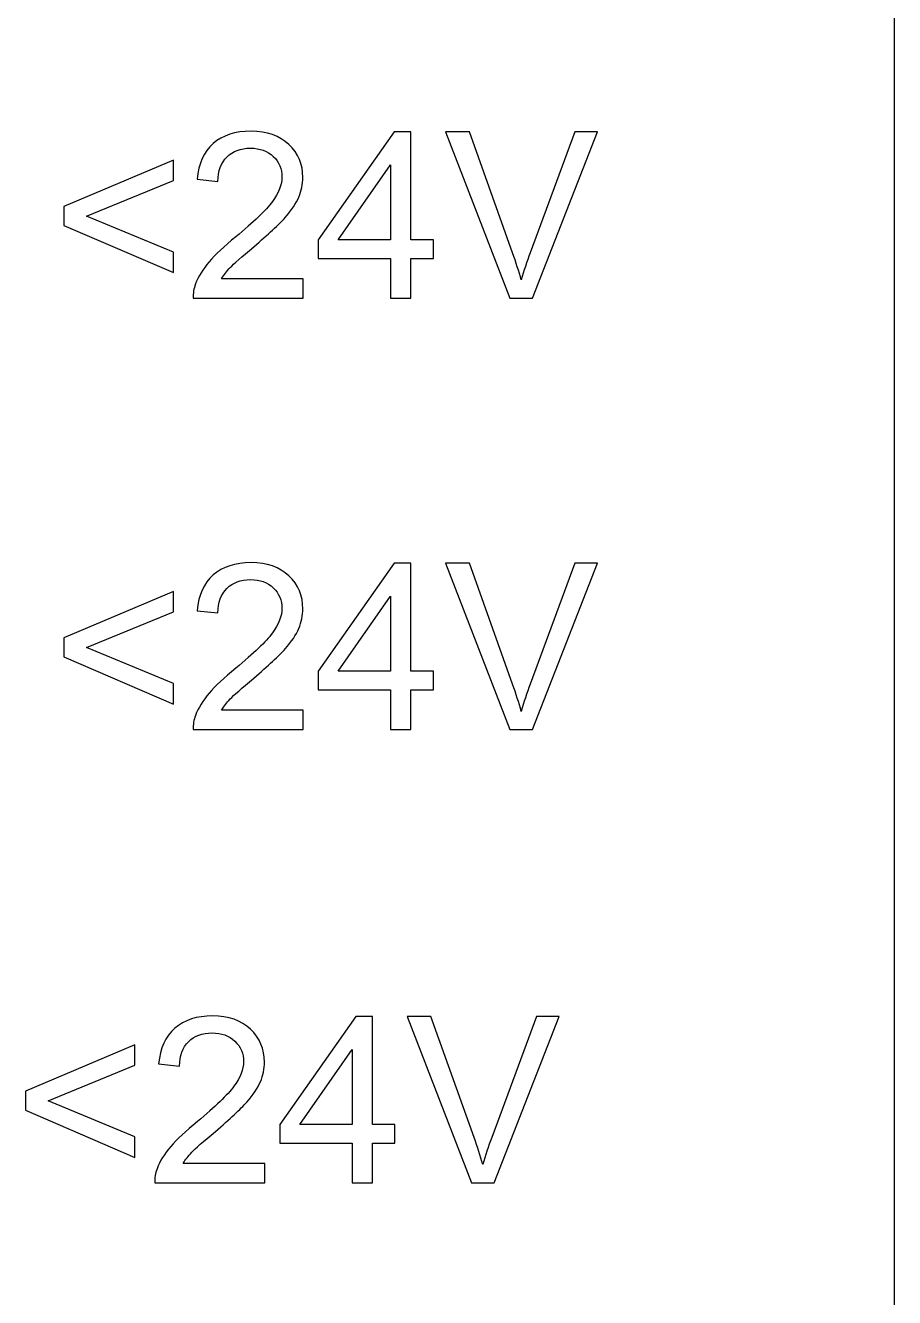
# Model space of a CAD drawing. Header units: millimetres. Extents: x -18 to 18, y -61 to 61.
# Drawn here: x 10.57 to 18.5, y -40.94 to -29.34 of the extents above; entities that cross this region are included whole.
import ezdxf

# ---------------------------------------------------------------- set-up
doc = ezdxf.new("R2010")
doc.units = ezdxf.units.MM
doc.header["$MEASUREMENT"] = 0
doc.layers.add('Layer 1', color=7, linetype='Continuous')

msp = doc.modelspace()

# ---------------------------------------------------------------- linework, layer by layer
at = {"layer": 'Layer 1', "lineweight": 25}
msp.add_open_spline([(18.5, -50.1716), (18.5, -50.1716), (18.5, 50.1716), (18.5, 50.1716)], degree=3, dxfattribs=at)
at = {"layer": 'Layer 1', "color": 250}
for points, knots in [([(13.106, -31.6523), (13.106, -31.6523), (13.106, -31.8301), (13.106, -31.8301), (13.106, -31.8301), (13.106, -31.8301), (12.1028, -31.8301), (12.1028, -31.8301), (12.1028, -31.8301), (12.1014, -31.7853), (12.1088, -31.7423), (12.1247, -31.7006), (12.1247, -31.7006), (12.1504, -31.6326), (12.1917, -31.5652), (12.2485, -31.4992), (12.2485, -31.4992), (12.3053, -31.4332), (12.3864, -31.357), (12.4919, -31.2706), (12.4919, -31.2706), (12.6559, -31.1355), (12.7674, -31.0286), (12.8256, -30.9496), (12.8256, -30.9496), (12.8842, -30.8706), (12.9134, -30.7958), (12.9134, -30.7252), (12.9134, -30.7252), (12.9134, -30.6515), (12.887, -30.5894), (12.8341, -30.5386), (12.8341, -30.5386), (12.7812, -30.4882), (12.712, -30.4628), (12.627, -30.4628), (12.627, -30.4628), (12.537, -30.4628), (12.4651, -30.4896), (12.4111, -30.5432), (12.4111, -30.5432), (12.3571, -30.5965), (12.33, -30.6706), (12.3293, -30.7655), (12.3293, -30.7655), (12.3293, -30.7655), (12.1388, -30.7464), (12.1388, -30.7464), (12.1388, -30.7464), (12.1518, -30.6039), (12.2012, -30.4952), (12.2866, -30.4204), (12.2866, -30.4204), (12.3723, -30.3457), (12.4869, -30.3083), (12.6312, -30.3083), (12.6312, -30.3083), (12.7766, -30.3083), (12.8919, -30.3485), (12.9766, -30.4293), (12.9766, -30.4293), (13.0616, -30.51), (13.1039, -30.6102), (13.1039, -30.7295), (13.1039, -30.7295), (13.1039, -30.7901), (13.0916, -30.8498), (13.0665, -30.9083), (13.0665, -30.9083), (13.0418, -30.9672), (13.0006, -31.029), (12.9431, -31.0939), (12.9431, -31.0939), (12.8852, -31.1584), (12.7896, -31.2477), (12.6563, -31.3606), (12.6563, -31.3606), (12.5444, -31.4544), (12.4725, -31.5179), (12.4407, -31.5514), (12.4407, -31.5514), (12.409, -31.5849), (12.3829, -31.6184), (12.3621, -31.6523), (12.3621, -31.6523), (12.3621, -31.6523), (13.106, -31.6523), (13.106, -31.6523)], [0, 0, 0, 0, 0.0434783, 0.0434783, 0.0434783, 0.0434783, 0.0869565, 0.0869565, 0.0869565, 0.0869565, 0.1304348, 0.1304348, 0.1304348, 0.1304348, 0.173913, 0.173913, 0.173913, 0.173913, 0.2173913, 0.2173913, 0.2173913, 0.2173913, 0.2608696, 0.2608696, 0.2608696, 0.2608696, 0.3043478, 0.3043478, 0.3043478, 0.3043478, 0.3478261, 0.3478261, 0.3478261, 0.3478261, 0.3913043, 0.3913043, 0.3913043, 0.3913043, 0.4347826, 0.4347826, 0.4347826, 0.4347826, 0.4782609, 0.4782609, 0.4782609, 0.4782609, 0.5217391, 0.5217391, 0.5217391, 0.5217391, 0.5652174, 0.5652174, 0.5652174, 0.5652174, 0.6086957, 0.6086957, 0.6086957, 0.6086957, 0.6521739, 0.6521739, 0.6521739, 0.6521739, 0.6956522, 0.6956522, 0.6956522, 0.6956522, 0.7391304, 0.7391304, 0.7391304, 0.7391304, 0.7826087, 0.7826087, 0.7826087, 0.7826087, 0.826087, 0.826087, 0.826087, 0.826087, 0.8695652, 0.8695652, 0.8695652, 0.8695652, 0.9130435, 0.9130435, 0.9130435, 0.9130435, 1, 1, 1, 1]), ([(13.9023, -31.8301), (13.9023, -31.8301), (13.9023, -31.4682), (13.9023, -31.4682), (13.9023, -31.4682), (13.9023, -31.4682), (13.244, -31.4682), (13.244, -31.4682), (13.244, -31.4682), (13.244, -31.4682), (13.244, -31.2967), (13.244, -31.2967), (13.244, -31.2967), (13.244, -31.2967), (13.9361, -30.3146), (13.9361, -30.3146), (13.9361, -30.3146), (13.9361, -30.3146), (14.0885, -30.3146), (14.0885, -30.3146), (14.0885, -30.3146), (14.0885, -30.3146), (14.0885, -31.2967), (14.0885, -31.2967), (14.0885, -31.2967), (14.0885, -31.2967), (14.2938, -31.2967), (14.2938, -31.2967), (14.2938, -31.2967), (14.2938, -31.2967), (14.2938, -31.4682), (14.2938, -31.4682), (14.2938, -31.4682), (14.2938, -31.4682), (14.0885, -31.4682), (14.0885, -31.4682), (14.0885, -31.4682), (14.0885, -31.4682), (14.0885, -31.8301), (14.0885, -31.8301), (14.0885, -31.8301), (14.0885, -31.8301), (13.9023, -31.8301), (13.9023, -31.8301)], [0, 0, 0, 0, 0.0833333, 0.0833333, 0.0833333, 0.0833333, 0.1666667, 0.1666667, 0.1666667, 0.1666667, 0.25, 0.25, 0.25, 0.25, 0.3333333, 0.3333333, 0.3333333, 0.3333333, 0.4166667, 0.4166667, 0.4166667, 0.4166667, 0.5, 0.5, 0.5, 0.5, 0.5833333, 0.5833333, 0.5833333, 0.5833333, 0.6666667, 0.6666667, 0.6666667, 0.6666667, 0.75, 0.75, 0.75, 0.75, 0.8333333, 0.8333333, 0.8333333, 0.8333333, 1, 1, 1, 1]), ([(14.9906, -31.8301), (14.9906, -31.8301), (14.405, -30.3146), (14.405, -30.3146), (14.405, -30.3146), (14.405, -30.3146), (14.6223, -30.3146), (14.6223, -30.3146), (14.6223, -30.3146), (14.6223, -30.3146), (15.016, -31.416), (15.016, -31.416), (15.016, -31.416), (15.0474, -31.5041), (15.0742, -31.5867), (15.0953, -31.6639), (15.0953, -31.6639), (15.1186, -31.581), (15.1458, -31.4985), (15.1768, -31.416), (15.1768, -31.416), (15.1768, -31.416), (15.5853, -30.3146), (15.5853, -30.3146), (15.5853, -30.3146), (15.5853, -30.3146), (15.7899, -30.3146), (15.7899, -30.3146), (15.7899, -30.3146), (15.7899, -30.3146), (15.199, -31.8301), (15.199, -31.8301), (15.199, -31.8301), (15.199, -31.8301), (14.9906, -31.8301), (14.9906, -31.8301)], [0, 0, 0, 0, 0.1, 0.1, 0.1, 0.1, 0.2, 0.2, 0.2, 0.2, 0.3, 0.3, 0.3, 0.3, 0.4, 0.4, 0.4, 0.4, 0.5, 0.5, 0.5, 0.5, 0.6, 0.6, 0.6, 0.6, 0.7, 0.7, 0.7, 0.7, 0.8, 0.8, 0.8, 0.8, 1, 1, 1, 1]), ([(10.9238, -31.1676), (10.9238, -31.1676), (10.9238, -30.994), (10.9238, -30.994), (10.9238, -30.994), (10.9238, -30.994), (11.9229, -30.5707), (11.9229, -30.5707), (11.9229, -30.5707), (11.9229, -30.5707), (11.9229, -30.757), (11.9229, -30.757), (11.9229, -30.757), (11.9229, -30.757), (11.1313, -31.0819), (11.1313, -31.0819), (11.1313, -31.0819), (11.1313, -31.0819), (11.9229, -31.411), (11.9229, -31.411), (11.9229, -31.411), (11.9229, -31.411), (11.9229, -31.5973), (11.9229, -31.5973), (11.9229, -31.5973), (11.9229, -31.5973), (10.9238, -31.1676), (10.9238, -31.1676)], [0, 0, 0, 0, 0.125, 0.125, 0.125, 0.125, 0.25, 0.25, 0.25, 0.25, 0.375, 0.375, 0.375, 0.375, 0.5, 0.5, 0.5, 0.5, 0.625, 0.625, 0.625, 0.625, 0.75, 0.75, 0.75, 0.75, 1, 1, 1, 1]), ([(13.9023, -31.2967), (13.9023, -31.2967), (13.9023, -30.6148), (13.9023, -30.6148), (13.9023, -30.6148), (13.9023, -30.6148), (13.4271, -31.2967), (13.4271, -31.2967), (13.4271, -31.2967), (13.4271, -31.2967), (13.9023, -31.2967), (13.9023, -31.2967)], [0, 0, 0, 0, 0.25, 0.25, 0.25, 0.25, 0.5, 0.5, 0.5, 0.5, 1, 1, 1, 1]), ([(13.106, -35.5839), (13.106, -35.5839), (13.106, -35.7617), (13.106, -35.7617), (13.106, -35.7617), (13.106, -35.7617), (12.1028, -35.7617), (12.1028, -35.7617), (12.1028, -35.7617), (12.1014, -35.7169), (12.1088, -35.6739), (12.1247, -35.6322), (12.1247, -35.6322), (12.1504, -35.5642), (12.1917, -35.4968), (12.2485, -35.4308), (12.2485, -35.4308), (12.3053, -35.3648), (12.3864, -35.2886), (12.4919, -35.2022), (12.4919, -35.2022), (12.6559, -35.0671), (12.7674, -34.9602), (12.8256, -34.8812), (12.8256, -34.8812), (12.8842, -34.8022), (12.9134, -34.7274), (12.9134, -34.6568), (12.9134, -34.6568), (12.9134, -34.5831), (12.887, -34.521), (12.8341, -34.4702), (12.8341, -34.4702), (12.7812, -34.4198), (12.712, -34.3944), (12.627, -34.3944), (12.627, -34.3944), (12.537, -34.3944), (12.4651, -34.4212), (12.4111, -34.4748), (12.4111, -34.4748), (12.3571, -34.5281), (12.33, -34.6022), (12.3293, -34.6971), (12.3293, -34.6971), (12.3293, -34.6971), (12.1388, -34.678), (12.1388, -34.678), (12.1388, -34.678), (12.1518, -34.5355), (12.2012, -34.4268), (12.2866, -34.352), (12.2866, -34.352), (12.3723, -34.2773), (12.4869, -34.2399), (12.6312, -34.2399), (12.6312, -34.2399), (12.7766, -34.2399), (12.8919, -34.2801), (12.9766, -34.3609), (12.9766, -34.3609), (13.0616, -34.4416), (13.1039, -34.5418), (13.1039, -34.6611), (13.1039, -34.6611), (13.1039, -34.7217), (13.0916, -34.7814), (13.0665, -34.8399), (13.0665, -34.8399), (13.0418, -34.8988), (13.0006, -34.9606), (12.9431, -35.0255), (12.9431, -35.0255), (12.8852, -35.09), (12.7896, -35.1793), (12.6563, -35.2922), (12.6563, -35.2922), (12.5444, -35.386), (12.4725, -35.4495), (12.4407, -35.483), (12.4407, -35.483), (12.409, -35.5165), (12.3829, -35.55), (12.3621, -35.5839), (12.3621, -35.5839), (12.3621, -35.5839), (13.106, -35.5839), (13.106, -35.5839)], [0, 0, 0, 0, 0.0434783, 0.0434783, 0.0434783, 0.0434783, 0.0869565, 0.0869565, 0.0869565, 0.0869565, 0.1304348, 0.1304348, 0.1304348, 0.1304348, 0.173913, 0.173913, 0.173913, 0.173913, 0.2173913, 0.2173913, 0.2173913, 0.2173913, 0.2608696, 0.2608696, 0.2608696, 0.2608696, 0.3043478, 0.3043478, 0.3043478, 0.3043478, 0.3478261, 0.3478261, 0.3478261, 0.3478261, 0.3913043, 0.3913043, 0.3913043, 0.3913043, 0.4347826, 0.4347826, 0.4347826, 0.4347826, 0.4782609, 0.4782609, 0.4782609, 0.4782609, 0.5217391, 0.5217391, 0.5217391, 0.5217391, 0.5652174, 0.5652174, 0.5652174, 0.5652174, 0.6086957, 0.6086957, 0.6086957, 0.6086957, 0.6521739, 0.6521739, 0.6521739, 0.6521739, 0.6956522, 0.6956522, 0.6956522, 0.6956522, 0.7391304, 0.7391304, 0.7391304, 0.7391304, 0.7826087, 0.7826087, 0.7826087, 0.7826087, 0.826087, 0.826087, 0.826087, 0.826087, 0.8695652, 0.8695652, 0.8695652, 0.8695652, 0.9130435, 0.9130435, 0.9130435, 0.9130435, 1, 1, 1, 1]), ([(13.9023, -35.7617), (13.9023, -35.7617), (13.9023, -35.3998), (13.9023, -35.3998), (13.9023, -35.3998), (13.9023, -35.3998), (13.244, -35.3998), (13.244, -35.3998), (13.244, -35.3998), (13.244, -35.3998), (13.244, -35.2283), (13.244, -35.2283), (13.244, -35.2283), (13.244, -35.2283), (13.9361, -34.2462), (13.9361, -34.2462), (13.9361, -34.2462), (13.9361, -34.2462), (14.0885, -34.2462), (14.0885, -34.2462), (14.0885, -34.2462), (14.0885, -34.2462), (14.0885, -35.2283), (14.0885, -35.2283), (14.0885, -35.2283), (14.0885, -35.2283), (14.2938, -35.2283), (14.2938, -35.2283), (14.2938, -35.2283), (14.2938, -35.2283), (14.2938, -35.3998), (14.2938, -35.3998), (14.2938, -35.3998), (14.2938, -35.3998), (14.0885, -35.3998), (14.0885, -35.3998), (14.0885, -35.3998), (14.0885, -35.3998), (14.0885, -35.7617), (14.0885, -35.7617), (14.0885, -35.7617), (14.0885, -35.7617), (13.9023, -35.7617), (13.9023, -35.7617)], [0, 0, 0, 0, 0.0833333, 0.0833333, 0.0833333, 0.0833333, 0.1666667, 0.1666667, 0.1666667, 0.1666667, 0.25, 0.25, 0.25, 0.25, 0.3333333, 0.3333333, 0.3333333, 0.3333333, 0.4166667, 0.4166667, 0.4166667, 0.4166667, 0.5, 0.5, 0.5, 0.5, 0.5833333, 0.5833333, 0.5833333, 0.5833333, 0.6666667, 0.6666667, 0.6666667, 0.6666667, 0.75, 0.75, 0.75, 0.75, 0.8333333, 0.8333333, 0.8333333, 0.8333333, 1, 1, 1, 1]), ([(14.9906, -35.7617), (14.9906, -35.7617), (14.405, -34.2462), (14.405, -34.2462), (14.405, -34.2462), (14.405, -34.2462), (14.6223, -34.2462), (14.6223, -34.2462), (14.6223, -34.2462), (14.6223, -34.2462), (15.016, -35.3476), (15.016, -35.3476), (15.016, -35.3476), (15.0474, -35.4357), (15.0742, -35.5183), (15.0953, -35.5955), (15.0953, -35.5955), (15.1186, -35.5126), (15.1458, -35.4301), (15.1768, -35.3476), (15.1768, -35.3476), (15.1768, -35.3476), (15.5853, -34.2462), (15.5853, -34.2462), (15.5853, -34.2462), (15.5853, -34.2462), (15.7899, -34.2462), (15.7899, -34.2462), (15.7899, -34.2462), (15.7899, -34.2462), (15.199, -35.7617), (15.199, -35.7617), (15.199, -35.7617), (15.199, -35.7617), (14.9906, -35.7617), (14.9906, -35.7617)], [0, 0, 0, 0, 0.1, 0.1, 0.1, 0.1, 0.2, 0.2, 0.2, 0.2, 0.3, 0.3, 0.3, 0.3, 0.4, 0.4, 0.4, 0.4, 0.5, 0.5, 0.5, 0.5, 0.6, 0.6, 0.6, 0.6, 0.7, 0.7, 0.7, 0.7, 0.8, 0.8, 0.8, 0.8, 1, 1, 1, 1]), ([(10.9238, -35.0992), (10.9238, -35.0992), (10.9238, -34.9256), (10.9238, -34.9256), (10.9238, -34.9256), (10.9238, -34.9256), (11.9229, -34.5023), (11.9229, -34.5023), (11.9229, -34.5023), (11.9229, -34.5023), (11.9229, -34.6886), (11.9229, -34.6886), (11.9229, -34.6886), (11.9229, -34.6886), (11.1313, -35.0135), (11.1313, -35.0135), (11.1313, -35.0135), (11.1313, -35.0135), (11.9229, -35.3426), (11.9229, -35.3426), (11.9229, -35.3426), (11.9229, -35.3426), (11.9229, -35.5289), (11.9229, -35.5289), (11.9229, -35.5289), (11.9229, -35.5289), (10.9238, -35.0992), (10.9238, -35.0992)], [0, 0, 0, 0, 0.125, 0.125, 0.125, 0.125, 0.25, 0.25, 0.25, 0.25, 0.375, 0.375, 0.375, 0.375, 0.5, 0.5, 0.5, 0.5, 0.625, 0.625, 0.625, 0.625, 0.75, 0.75, 0.75, 0.75, 1, 1, 1, 1]), ([(13.9023, -35.2283), (13.9023, -35.2283), (13.9023, -34.5464), (13.9023, -34.5464), (13.9023, -34.5464), (13.9023, -34.5464), (13.4271, -35.2283), (13.4271, -35.2283), (13.4271, -35.2283), (13.4271, -35.2283), (13.9023, -35.2283), (13.9023, -35.2283)], [0, 0, 0, 0, 0.25, 0.25, 0.25, 0.25, 0.5, 0.5, 0.5, 0.5, 1, 1, 1, 1]), ([(12.7558, -39.7155), (12.7558, -39.7155), (12.7558, -39.8933), (12.7558, -39.8933), (12.7558, -39.8933), (12.7558, -39.8933), (11.7526, -39.8933), (11.7526, -39.8933), (11.7526, -39.8933), (11.7512, -39.8485), (11.7586, -39.8055), (11.7745, -39.7638), (11.7745, -39.7638), (11.8002, -39.6958), (11.8415, -39.6284), (11.8983, -39.5624), (11.8983, -39.5624), (11.9551, -39.4964), (12.0362, -39.4202), (12.1417, -39.3338), (12.1417, -39.3338), (12.3057, -39.1987), (12.4172, -39.0918), (12.4754, -39.0128), (12.4754, -39.0128), (12.534, -38.9338), (12.5632, -38.859), (12.5632, -38.7884), (12.5632, -38.7884), (12.5632, -38.7147), (12.5368, -38.6526), (12.4839, -38.6018), (12.4839, -38.6018), (12.431, -38.5514), (12.3618, -38.526), (12.2768, -38.526), (12.2768, -38.526), (12.1868, -38.526), (12.1149, -38.5528), (12.0609, -38.6064), (12.0609, -38.6064), (12.0069, -38.6597), (11.9798, -38.7338), (11.9791, -38.8287), (11.9791, -38.8287), (11.9791, -38.8287), (11.7886, -38.8096), (11.7886, -38.8096), (11.7886, -38.8096), (11.8016, -38.6671), (11.851, -38.5584), (11.9364, -38.4836), (11.9364, -38.4836), (12.0221, -38.4089), (12.1367, -38.3715), (12.281, -38.3715), (12.281, -38.3715), (12.4264, -38.3715), (12.5417, -38.4117), (12.6264, -38.4925), (12.6264, -38.4925), (12.7114, -38.5732), (12.7537, -38.6734), (12.7537, -38.7927), (12.7537, -38.7927), (12.7537, -38.8533), (12.7414, -38.913), (12.7163, -38.9715), (12.7163, -38.9715), (12.6916, -39.0304), (12.6504, -39.0922), (12.5929, -39.1571), (12.5929, -39.1571), (12.535, -39.2216), (12.4394, -39.3109), (12.3061, -39.4238), (12.3061, -39.4238), (12.1942, -39.5176), (12.1223, -39.5811), (12.0905, -39.6146), (12.0905, -39.6146), (12.0588, -39.6481), (12.0327, -39.6816), (12.0119, -39.7155), (12.0119, -39.7155), (12.0119, -39.7155), (12.7558, -39.7155), (12.7558, -39.7155)], [0, 0, 0, 0, 0.0434783, 0.0434783, 0.0434783, 0.0434783, 0.0869565, 0.0869565, 0.0869565, 0.0869565, 0.1304348, 0.1304348, 0.1304348, 0.1304348, 0.173913, 0.173913, 0.173913, 0.173913, 0.2173913, 0.2173913, 0.2173913, 0.2173913, 0.2608696, 0.2608696, 0.2608696, 0.2608696, 0.3043478, 0.3043478, 0.3043478, 0.3043478, 0.3478261, 0.3478261, 0.3478261, 0.3478261, 0.3913043, 0.3913043, 0.3913043, 0.3913043, 0.4347826, 0.4347826, 0.4347826, 0.4347826, 0.4782609, 0.4782609, 0.4782609, 0.4782609, 0.5217391, 0.5217391, 0.5217391, 0.5217391, 0.5652174, 0.5652174, 0.5652174, 0.5652174, 0.6086957, 0.6086957, 0.6086957, 0.6086957, 0.6521739, 0.6521739, 0.6521739, 0.6521739, 0.6956522, 0.6956522, 0.6956522, 0.6956522, 0.7391304, 0.7391304, 0.7391304, 0.7391304, 0.7826087, 0.7826087, 0.7826087, 0.7826087, 0.826087, 0.826087, 0.826087, 0.826087, 0.8695652, 0.8695652, 0.8695652, 0.8695652, 0.9130435, 0.9130435, 0.9130435, 0.9130435, 1, 1, 1, 1]), ([(13.5521, -39.8933), (13.5521, -39.8933), (13.5521, -39.5314), (13.5521, -39.5314), (13.5521, -39.5314), (13.5521, -39.5314), (12.8938, -39.5314), (12.8938, -39.5314), (12.8938, -39.5314), (12.8938, -39.5314), (12.8938, -39.3599), (12.8938, -39.3599), (12.8938, -39.3599), (12.8938, -39.3599), (13.5859, -38.3778), (13.5859, -38.3778), (13.5859, -38.3778), (13.5859, -38.3778), (13.7383, -38.3778), (13.7383, -38.3778), (13.7383, -38.3778), (13.7383, -38.3778), (13.7383, -39.3599), (13.7383, -39.3599), (13.7383, -39.3599), (13.7383, -39.3599), (13.9436, -39.3599), (13.9436, -39.3599), (13.9436, -39.3599), (13.9436, -39.3599), (13.9436, -39.5314), (13.9436, -39.5314), (13.9436, -39.5314), (13.9436, -39.5314), (13.7383, -39.5314), (13.7383, -39.5314), (13.7383, -39.5314), (13.7383, -39.5314), (13.7383, -39.8933), (13.7383, -39.8933), (13.7383, -39.8933), (13.7383, -39.8933), (13.5521, -39.8933), (13.5521, -39.8933)], [0, 0, 0, 0, 0.0833333, 0.0833333, 0.0833333, 0.0833333, 0.1666667, 0.1666667, 0.1666667, 0.1666667, 0.25, 0.25, 0.25, 0.25, 0.3333333, 0.3333333, 0.3333333, 0.3333333, 0.4166667, 0.4166667, 0.4166667, 0.4166667, 0.5, 0.5, 0.5, 0.5, 0.5833333, 0.5833333, 0.5833333, 0.5833333, 0.6666667, 0.6666667, 0.6666667, 0.6666667, 0.75, 0.75, 0.75, 0.75, 0.8333333, 0.8333333, 0.8333333, 0.8333333, 1, 1, 1, 1]), ([(14.6404, -39.8933), (14.6404, -39.8933), (14.0548, -38.3778), (14.0548, -38.3778), (14.0548, -38.3778), (14.0548, -38.3778), (14.2721, -38.3778), (14.2721, -38.3778), (14.2721, -38.3778), (14.2721, -38.3778), (14.6658, -39.4792), (14.6658, -39.4792), (14.6658, -39.4792), (14.6972, -39.5673), (14.724, -39.6499), (14.7451, -39.7271), (14.7451, -39.7271), (14.7684, -39.6442), (14.7956, -39.5617), (14.8266, -39.4792), (14.8266, -39.4792), (14.8266, -39.4792), (15.2351, -38.3778), (15.2351, -38.3778), (15.2351, -38.3778), (15.2351, -38.3778), (15.4397, -38.3778), (15.4397, -38.3778), (15.4397, -38.3778), (15.4397, -38.3778), (14.8488, -39.8933), (14.8488, -39.8933), (14.8488, -39.8933), (14.8488, -39.8933), (14.6404, -39.8933), (14.6404, -39.8933)], [0, 0, 0, 0, 0.1, 0.1, 0.1, 0.1, 0.2, 0.2, 0.2, 0.2, 0.3, 0.3, 0.3, 0.3, 0.4, 0.4, 0.4, 0.4, 0.5, 0.5, 0.5, 0.5, 0.6, 0.6, 0.6, 0.6, 0.7, 0.7, 0.7, 0.7, 0.8, 0.8, 0.8, 0.8, 1, 1, 1, 1]), ([(10.5736, -39.2308), (10.5736, -39.2308), (10.5736, -39.0572), (10.5736, -39.0572), (10.5736, -39.0572), (10.5736, -39.0572), (11.5727, -38.6339), (11.5727, -38.6339), (11.5727, -38.6339), (11.5727, -38.6339), (11.5727, -38.8202), (11.5727, -38.8202), (11.5727, -38.8202), (11.5727, -38.8202), (10.7811, -39.1451), (10.7811, -39.1451), (10.7811, -39.1451), (10.7811, -39.1451), (11.5727, -39.4742), (11.5727, -39.4742), (11.5727, -39.4742), (11.5727, -39.4742), (11.5727, -39.6605), (11.5727, -39.6605), (11.5727, -39.6605), (11.5727, -39.6605), (10.5736, -39.2308), (10.5736, -39.2308)], [0, 0, 0, 0, 0.125, 0.125, 0.125, 0.125, 0.25, 0.25, 0.25, 0.25, 0.375, 0.375, 0.375, 0.375, 0.5, 0.5, 0.5, 0.5, 0.625, 0.625, 0.625, 0.625, 0.75, 0.75, 0.75, 0.75, 1, 1, 1, 1]), ([(13.5521, -39.3599), (13.5521, -39.3599), (13.5521, -38.678), (13.5521, -38.678), (13.5521, -38.678), (13.5521, -38.678), (13.0769, -39.3599), (13.0769, -39.3599), (13.0769, -39.3599), (13.0769, -39.3599), (13.5521, -39.3599), (13.5521, -39.3599)], [0, 0, 0, 0, 0.25, 0.25, 0.25, 0.25, 0.5, 0.5, 0.5, 0.5, 1, 1, 1, 1])]:
    msp.add_open_spline(points, degree=3, knots=knots, dxfattribs=at)

doc.saveas('drawing.dxf')
